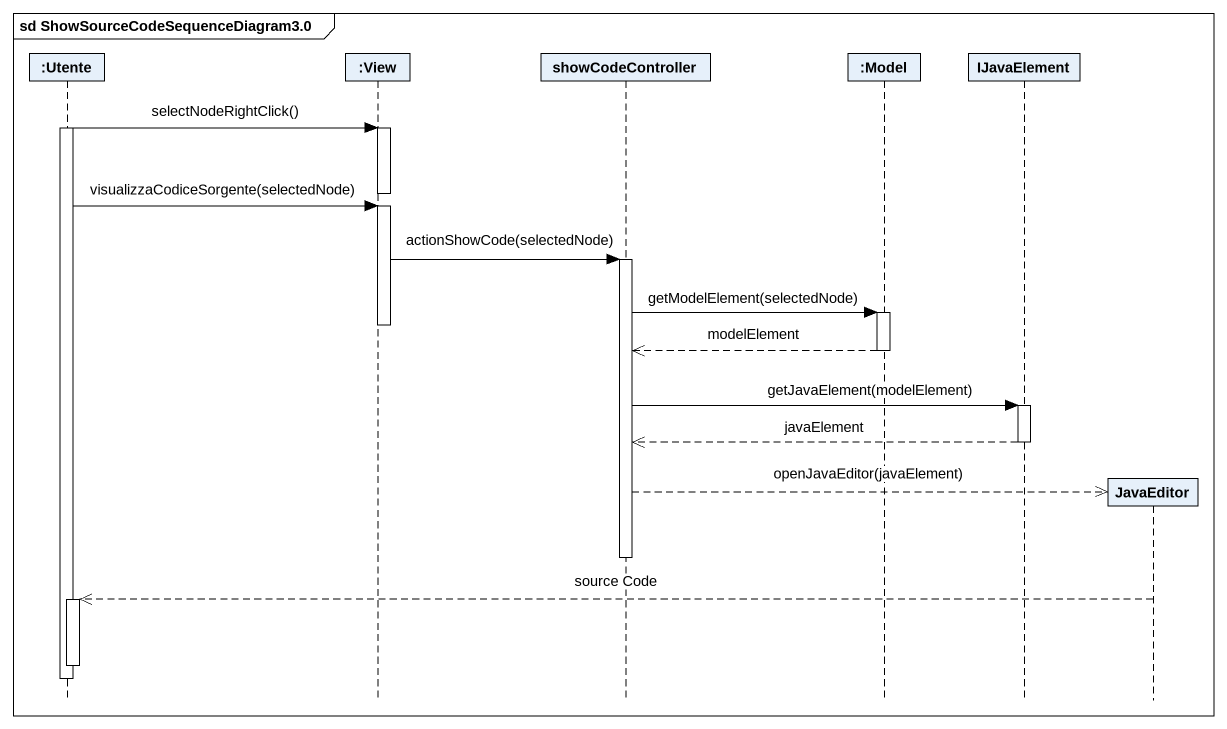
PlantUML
@startuml
mainframe sd ShowSourceCodeSequenceDiagram3.0
hide footbox
participant ":Utente" as Utente
participant ":View" as View
participant showCodeController
participant ":Model" as Model
participant IJavaElement
participant JavaEditor

activate Utente
Utente -> View : selectNodeRightClick()
activate View
deactivate View
Utente -> View : visualizzaCodiceSorgente(selectedNode)
activate View
View -> showCodeController : actionShowCode(selectedNode)
activate showCodeController
showCodeController -> Model : getModelElement(selectedNode)
activate Model
deactivate View
Model -->> showCodeController : modelElement
deactivate Model
showCodeController -> IJavaElement : getJavaElement(modelElement)
activate IJavaElement
IJavaElement -->> showCodeController : javaElement
deactivate IJavaElement
showCodeController -->> JavaEditor ** : openJavaEditor(javaElement)
deactivate showCodeController
JavaEditor -->> Utente : source Code
activate Utente
deactivate Utente
deactivate Utente
@enduml
